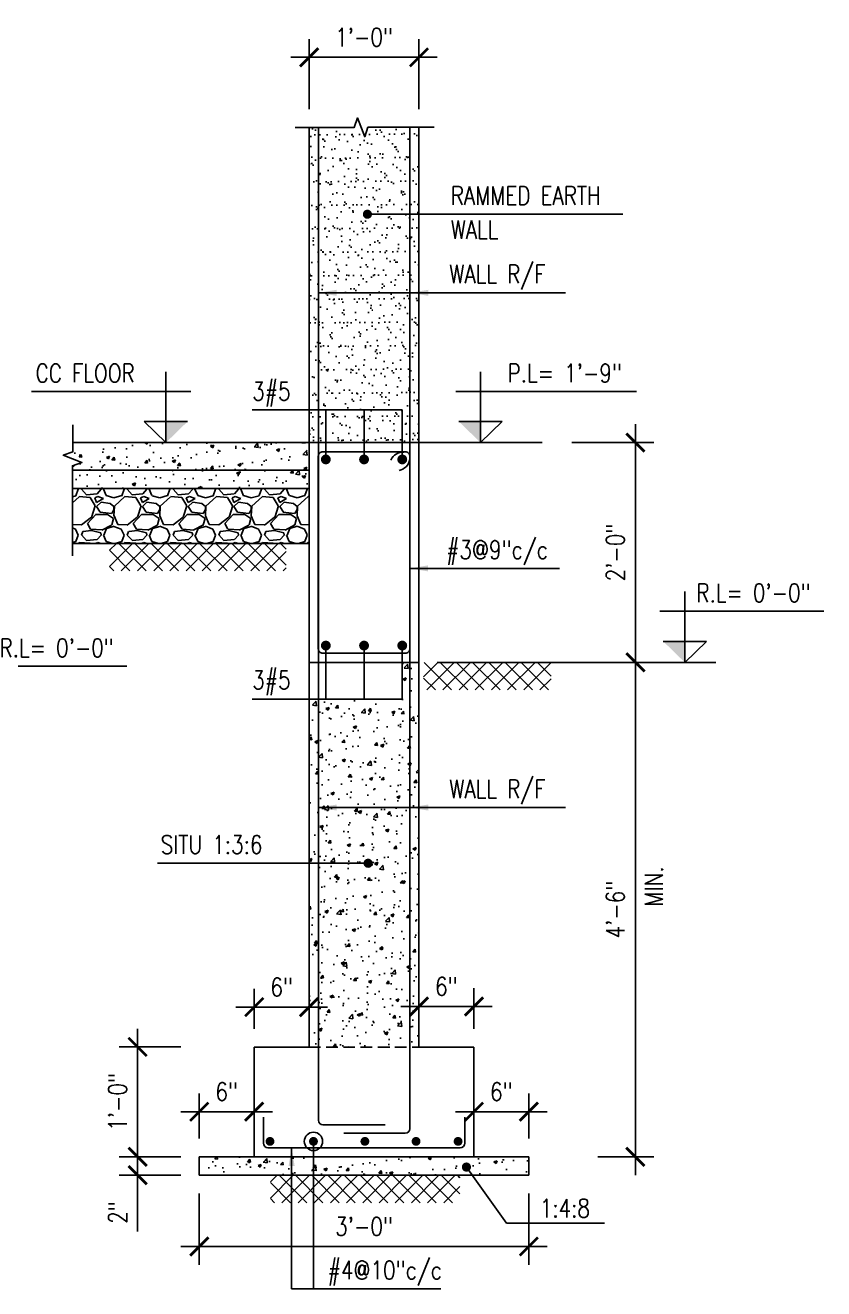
# Model space of a CAD drawing. Header units: inches. Extents: x 58342 to 61343, y 11242 to 14225.
# Drawn here: x 58592 to 58679.2, y 14087.2 to 14225.1 of the extents above; entities that cross this region are included whole.
import ezdxf

# ---------------------------------------------------------------- set-up
doc = ezdxf.new("R2010")
doc.units = ezdxf.units.IN
doc.header["$MEASUREMENT"] = 0
doc.header["$PDMODE"] = 3
doc.linetypes.add('HIDDEN', pattern=[0.375, 0.25, -0.125])
for name, color, linetype in [('A-HATCH RCC', 8, 'Continuous'), ('BOTT. BAR', 5, 'Continuous'), ('BREAK', 1, 'Continuous'), ('CC LINES', 2, 'Continuous'), ('DIM', 2, 'Continuous'), ('DOT', 2, 'Continuous'), ('H', 1, 'Continuous'), ('HATCH', 253, 'Continuous'), ('P-BEAM', 3, 'Continuous'), ('SEC', 3, 'Continuous'), ('TEXT2', 3, 'Continuous'), ('WALL', 3, 'Continuous')]:
    doc.layers.add(name, color=color, linetype=linetype)
doc.styles.add('DIM 1_2 (A)', font='simplex.shx', dxfattribs={"width": 0.8})
doc.styles.add('DIM 3_8 (A)', font='simplex.shx', dxfattribs={"width": 0.8})
doc.dimstyles.new('DIM 1_2 (A)', dxfattribs={"dimtxt": 2, "dimasz": 2, "dimexe": 2, "dimexo": 2, "dimgap": 1, "dimtad": 1, "dimdec": 1, "dimzin": 3, "dimdsep": 46, "dimlunit": 4, "dimtxsty": 'DIM 1_2 (A)', "dimblk": 'ARCHTICK', "dimcen": 2, "dimdle": 2, "dimclrd": 2, "dimclre": 2, "dimclrt": 3, "dimadec": 0, "dimazin": 2, "dimtfac": 1, "dimtdec": 1, "dimtofl": 0, "dimtmove": 0, "dimatfit": 3, "dimfxl": 0, "dimtolj": 1, "dimtzin": 0, "dimlwd": -1, "dimlwe": -1, "dimarcsym": 0})

# ---------------------------------------------------------------- blocks, each defined once
blk = doc.blocks.new('_ARCHTICK')
at = {"color": 0, "linetype": 'ByBlock', "const_width": 0.15}
blk.add_lwpolyline([(-0.5, -0.5), (0.5, 0.5)], dxfattribs=at)
blk = doc.blocks.new('*D1106')
at = {"layer": 'DEFPOINTS', "color": 0, "transparency": 16777216}
for p in [(58604.23, 14101.56), (58610.96, 14101.56), (58610.96, 14099.56)]:
    blk.add_point(p, dxfattribs=at)
at = {"layer": 'DIM', "color": 2, "transparency": 16777216}
for p, q in [((58608.96, 14101.56), (58602.23, 14101.56)), ((58604.23, 14101.56), (58604.23, 14097.56)), ((58608.96, 14099.56), (58602.23, 14099.56)), ((58604.23, 14099.56), (58604.23, 14093.42))]:
    blk.add_line(p, q, dxfattribs=at)
at = {"layer": 'DIM', "color": 2, "transparency": 16777216, "xscale": 2, "yscale": 2, "zscale": 2}
for p, rotation in [((58604.23, 14101.56), 90), ((58604.23, 14099.56), 270)]:
    blk.add_blockref('_ARCHTICK', p, dxfattribs=dict(at, rotation=rotation))
at = {"layer": 'DIM', "color": 3, "transparency": 16777216, "insert": (58602.04, 14095.49), "char_height": 2, "attachment_point": 5, "rotation": 90, "style": 'DIM 1_2 (A)'}
blk.add_mtext('\\A1;2"', dxfattribs=at)
blk = doc.blocks.new('*D1101')
at = {"layer": 'DEFPOINTS', "color": 0, "transparency": 16777216}
for p in [(58604.23, 14113.56), (58610.96, 14113.56), (58610.96, 14101.56)]:
    blk.add_point(p, dxfattribs=at)
at = {"layer": 'DIM', "color": 2, "transparency": 16777216}
for p, q in [((58604.23, 14099.56), (58604.23, 14115.56)), ((58608.96, 14113.56), (58602.23, 14113.56)), ((58608.96, 14101.56), (58602.23, 14101.56))]:
    blk.add_line(p, q, dxfattribs=at)
at = {"layer": 'DIM', "color": 2, "transparency": 16777216, "xscale": 2, "yscale": 2, "zscale": 2}
for p, rotation in [((58604.23, 14113.56), 90), ((58604.23, 14101.56), 270)]:
    blk.add_blockref('_ARCHTICK', p, dxfattribs=dict(at, rotation=rotation))
at = {"layer": 'DIM', "color": 3, "transparency": 16777216, "insert": (58602.04, 14107.56), "char_height": 2, "attachment_point": 5, "rotation": 90, "style": 'DIM 1_2 (A)'}
blk.add_mtext('\\A1;1\'-0"', dxfattribs=at)
blk = doc.blocks.new('*D1102')
at = {"layer": 'DEFPOINTS', "color": 0, "transparency": 16777216}
for p in [(58634.96, 14155.56), (58658.6, 14155.56), (58652.51, 14101.56)]:
    blk.add_point(p, dxfattribs=at)
at = {"layer": 'DIM', "color": 2, "transparency": 16777216}
for p, q in [((58658.6, 14099.56), (58658.6, 14157.56)), ((58636.96, 14155.56), (58660.6, 14155.56)), ((58654.51, 14101.56), (58660.6, 14101.56))]:
    blk.add_line(p, q, dxfattribs=at)
at = {"layer": 'DIM', "color": 2, "transparency": 16777216, "xscale": 2, "yscale": 2, "zscale": 2}
for p, rotation in [((58658.6, 14155.56), 90), ((58658.6, 14101.56), 270)]:
    blk.add_blockref('_ARCHTICK', p, dxfattribs=dict(at, rotation=rotation))
at = {"layer": 'DIM', "color": 3, "transparency": 16777216, "insert": (58656.41, 14128.56), "char_height": 2, "attachment_point": 5, "rotation": 90, "style": 'DIM 1_2 (A)'}
blk.add_mtext('\\A1;4\'-6"', dxfattribs=at)
blk = doc.blocks.new('*D1107')
at = {"layer": 'DEFPOINTS', "color": 0, "transparency": 16777216}
for p in [(58616.96, 14117.91), (58616.96, 14113.56), (58622.96, 14113.56)]:
    blk.add_point(p, dxfattribs=at)
at = {"layer": 'DIM', "color": 2, "transparency": 16777216}
for p, q in [((58616.96, 14115.56), (58616.96, 14119.91)), ((58622.96, 14115.56), (58622.96, 14119.91)), ((58624.96, 14117.91), (58614.96, 14117.91))]:
    blk.add_line(p, q, dxfattribs=at)
at = {"layer": 'DIM', "color": 2, "transparency": 16777216, "xscale": 2, "yscale": 2, "zscale": 2, "rotation": 180}
blk.add_blockref('_ARCHTICK', (58616.96, 14117.91), dxfattribs=at)
at = {"layer": 'DIM', "color": 2, "transparency": 16777216, "xscale": 2, "yscale": 2, "zscale": 2}
blk.add_blockref('_ARCHTICK', (58622.96, 14117.91), dxfattribs=at)
at = {"layer": 'DIM', "color": 3, "transparency": 16777216, "insert": (58619.96, 14120.1), "char_height": 2, "attachment_point": 5, "style": 'DIM 1_2 (A)'}
blk.add_mtext('\\A1;6"', dxfattribs=at)
blk = doc.blocks.new('*D1108')
at = {"layer": 'DEFPOINTS', "color": 0, "transparency": 16777216}
for p in [(58640.96, 14117.98), (58634.96, 14113.56), (58640.96, 14113.56)]:
    blk.add_point(p, dxfattribs=at)
at = {"layer": 'DIM', "color": 2, "transparency": 16777216}
for p, q in [((58634.96, 14115.56), (58634.96, 14119.98)), ((58640.96, 14115.56), (58640.96, 14119.98)), ((58632.96, 14117.98), (58642.96, 14117.98))]:
    blk.add_line(p, q, dxfattribs=at)
at = {"layer": 'DIM', "color": 2, "transparency": 16777216, "xscale": 2, "yscale": 2, "zscale": 2, "rotation": 180}
blk.add_blockref('_ARCHTICK', (58634.96, 14117.98), dxfattribs=at)
at = {"layer": 'DIM', "color": 2, "transparency": 16777216, "xscale": 2, "yscale": 2, "zscale": 2}
blk.add_blockref('_ARCHTICK', (58640.96, 14117.98), dxfattribs=at)
at = {"layer": 'DIM', "color": 3, "transparency": 16777216, "insert": (58637.96, 14120.17), "char_height": 2, "attachment_point": 5, "style": 'DIM 1_2 (A)'}
blk.add_mtext('\\A1;6"', dxfattribs=at)
blk = doc.blocks.new('*D1109')
at = {"layer": 'DEFPOINTS', "color": 0, "transparency": 16777216}
for p in [(58622.96, 14221.63), (58622.96, 14213.97), (58634.96, 14213.97)]:
    blk.add_point(p, dxfattribs=at)
at = {"layer": 'DIM', "color": 2, "transparency": 16777216}
for p, q in [((58622.96, 14215.97), (58622.96, 14223.63)), ((58634.96, 14215.97), (58634.96, 14223.63)), ((58636.96, 14221.63), (58620.96, 14221.63))]:
    blk.add_line(p, q, dxfattribs=at)
at = {"layer": 'DIM', "color": 2, "transparency": 16777216, "xscale": 2, "yscale": 2, "zscale": 2, "rotation": 180}
blk.add_blockref('_ARCHTICK', (58622.96, 14221.63), dxfattribs=at)
at = {"layer": 'DIM', "color": 2, "transparency": 16777216, "xscale": 2, "yscale": 2, "zscale": 2}
blk.add_blockref('_ARCHTICK', (58634.96, 14221.63), dxfattribs=at)
at = {"layer": 'DIM', "color": 3, "transparency": 16777216, "insert": (58628.96, 14223.82), "char_height": 2, "attachment_point": 5, "style": 'DIM 1_2 (A)'}
blk.add_mtext('\\A1;1\'-0"', dxfattribs=at)
blk = doc.blocks.new('*D1103')
at = {"layer": 'DEFPOINTS', "color": 0, "transparency": 16777216}
for p in [(58649.65, 14179.56), (58649.65, 14155.56), (58658.6, 14155.56)]:
    blk.add_point(p, dxfattribs=at)
at = {"layer": 'DIM', "color": 2, "transparency": 16777216}
for p, q in [((58658.6, 14181.56), (58658.6, 14153.56)), ((58651.65, 14179.56), (58660.6, 14179.56)), ((58651.65, 14155.56), (58660.6, 14155.56))]:
    blk.add_line(p, q, dxfattribs=at)
at = {"layer": 'DIM', "color": 2, "transparency": 16777216, "xscale": 2, "yscale": 2, "zscale": 2}
for p, rotation in [((58658.6, 14179.56), 90), ((58658.6, 14155.56), 270)]:
    blk.add_blockref('_ARCHTICK', p, dxfattribs=dict(at, rotation=rotation))
at = {"layer": 'DIM', "color": 3, "transparency": 16777216, "insert": (58656.41, 14167.56), "char_height": 2, "attachment_point": 5, "rotation": 90, "style": 'DIM 1_2 (A)'}
blk.add_mtext('\\A1;2\'-0"', dxfattribs=at)
blk = doc.blocks.new('*D1104')
at = {"layer": 'DEFPOINTS', "color": 0, "transparency": 16777216}
for p in [(58610.96, 14106.49), (58610.96, 14101.56), (58616.96, 14101.56)]:
    blk.add_point(p, dxfattribs=at)
at = {"layer": 'DIM', "color": 2, "transparency": 16777216}
for p, q in [((58610.96, 14103.56), (58610.96, 14108.49)), ((58616.96, 14103.56), (58616.96, 14108.49)), ((58618.96, 14106.49), (58608.96, 14106.49))]:
    blk.add_line(p, q, dxfattribs=at)
at = {"layer": 'DIM', "color": 2, "transparency": 16777216, "xscale": 2, "yscale": 2, "zscale": 2, "rotation": 180}
blk.add_blockref('_ARCHTICK', (58610.96, 14106.49), dxfattribs=at)
at = {"layer": 'DIM', "color": 2, "transparency": 16777216, "xscale": 2, "yscale": 2, "zscale": 2}
blk.add_blockref('_ARCHTICK', (58616.96, 14106.49), dxfattribs=at)
at = {"layer": 'DIM', "color": 3, "transparency": 16777216, "insert": (58613.96, 14108.68), "char_height": 2, "attachment_point": 5, "style": 'DIM 1_2 (A)'}
blk.add_mtext('\\A1;6"', dxfattribs=at)
blk = doc.blocks.new('*D1105')
at = {"layer": 'DEFPOINTS', "color": 0, "transparency": 16777216}
for p in [(58646.96, 14106.49), (58640.96, 14101.56), (58646.96, 14101.56)]:
    blk.add_point(p, dxfattribs=at)
at = {"layer": 'DIM', "color": 2, "transparency": 16777216}
for p, q in [((58640.96, 14103.56), (58640.96, 14108.49)), ((58646.96, 14103.56), (58646.96, 14108.49)), ((58638.96, 14106.49), (58648.96, 14106.49))]:
    blk.add_line(p, q, dxfattribs=at)
at = {"layer": 'DIM', "color": 2, "transparency": 16777216, "xscale": 2, "yscale": 2, "zscale": 2, "rotation": 180}
blk.add_blockref('_ARCHTICK', (58640.96, 14106.49), dxfattribs=at)
at = {"layer": 'DIM', "color": 2, "transparency": 16777216, "xscale": 2, "yscale": 2, "zscale": 2}
blk.add_blockref('_ARCHTICK', (58646.96, 14106.49), dxfattribs=at)
at = {"layer": 'DIM', "color": 3, "transparency": 16777216, "insert": (58643.96, 14108.68), "char_height": 2, "attachment_point": 5, "style": 'DIM 1_2 (A)'}
blk.add_mtext('\\A1;6"', dxfattribs=at)
blk = doc.blocks.new('*D1110')
at = {"layer": 'DEFPOINTS', "color": 0, "transparency": 16777216}
for p in [(58610.96, 14099.56), (58646.96, 14099.56), (58646.96, 14091.77)]:
    blk.add_point(p, dxfattribs=at)
at = {"layer": 'DIM', "color": 2, "transparency": 16777216}
for p, q in [((58610.96, 14097.56), (58610.96, 14089.77)), ((58646.96, 14097.56), (58646.96, 14089.77)), ((58608.96, 14091.77), (58648.96, 14091.77))]:
    blk.add_line(p, q, dxfattribs=at)
at = {"layer": 'DIM', "color": 2, "transparency": 16777216, "xscale": 2, "yscale": 2, "zscale": 2, "rotation": 180}
blk.add_blockref('_ARCHTICK', (58610.96, 14091.77), dxfattribs=at)
at = {"layer": 'DIM', "color": 2, "transparency": 16777216, "xscale": 2, "yscale": 2, "zscale": 2}
blk.add_blockref('_ARCHTICK', (58646.96, 14091.77), dxfattribs=at)
at = {"layer": 'DIM', "color": 3, "transparency": 16777216, "insert": (58628.96, 14093.96), "char_height": 2, "attachment_point": 5, "style": 'DIM 1_2 (A)'}
blk.add_mtext('\\A1;3\'-0"', dxfattribs=at)

msp = doc.modelspace()

# ---------------------------------------------------------------- hatches: boundary and pattern name
at = {"layer": 'A-HATCH RCC'}
h = msp.add_hatch(dxfattribs=at)
h.set_pattern_fill('AR-SAND,_O', color=8, angle=353, double=1)
h.set_pattern_definition([(30.5, (-11.3834, 6), (0.172296932, 1.920138476), [0, -1.52, 0, -1.7, 0, -1.625]), (0.5, (-11.3834, 6), (2.10051815, 2.58542869), [0, -0.82, 0, -1.37, 0, -0.525]), (320.5, (-12.6042, 6.1499), (3.091619186, -0.37390155), [0, -0.5, 0, -1.8, 0, -2.35]), (310.5, (-12.6042, 6.15), (3.09068114, 0.50477883), [0, -0.25, 0, -1.18, 0, -1.35])])
h.paths.add_polyline_path([(58634.9598048, 14214.0012178), (58629.3874623, 14214.0011351), (58629.0340037, 14212.9632438), (58628.2412464, 14215.0077832), (58627.8877877, 14213.9698919), (58622.9598048, 14213.9698096), (58622.9598048, 14183.1371628), (58633.1339482, 14183.1371628), (58633.1339482, 14179.5572953), (58634.9598048, 14179.5572953)])
h.paths.add_polyline_path([(58633.1339482, 14183.1371628), (58628.9598048, 14183.1371628), (58628.9598048, 14179.5572953), (58633.1339482, 14179.5572953)], flags=17)
h.paths.add_polyline_path([(58628.9598048, 14183.1371628), (58624.7856614, 14183.1371628), (58624.7856614, 14179.5572953), (58628.9598048, 14179.5572953)], flags=17)
h.paths.add_polyline_path([(58624.7856614, 14183.1371628), (58622.9598048, 14183.1371628), (58622.9598048, 14179.5572953), (58624.7856614, 14179.5572953)], flags=17)
at = {"layer": 'H'}
h = msp.add_hatch(dxfattribs=at)
h.set_pattern_fill('GRAVEL', color=256, scale=5, style=0)
h.set_pattern_definition([(228.0127875, (-139914.78577, 36159.43258), (-40, -45), [0.67268, -66.59544024]), (184.96974073, (-139915.23577, 36158.93258), (60, 5), [1.15434, -114.2796238]), (132.51044708, (-139916.38577, 36158.83258), (50, -55), [0.81394, -80.58016298]), (267.273689, (-139918.33577, 36157.58258), (5, 100), [1.05119, -104.06779021]), (292.83365418, (-139918.38577, 36156.53258), (-25, 60), [1.030775, -102.04686564]), (357.273689, (-139917.98577, 36155.58258), (-100, 5), [1.05119, -104.06779021]), (37.69424047, (-139916.93577, 36155.53258), (-65, -50), [1.390145, -137.62424274]), (72.25532837, (-139915.83577, 36156.38258), (35, 110), [1.31244, -129.93160748]), (121.42956562, (-139915.43577, 36157.63258), (-40, 65), [1.05475, -104.42036555]), (175.2363583, (-139915.98577, 36158.53258), (55, -5), [1.20416, -59.0038129]), (222.3974378, (-139917.18577, 36158.63258), (-60, -55), [1.55724, -154.16687502]), (138.81407483, (-139913.38577, 36157.5326), (-35, 30), [0.531505, -52.61922406]), (171.46923439, (-139913.78577, 36157.88258), (65, -10), [1.011185, -100.10755708]), (225, (-139914.7858, 36158.0326), (-6e-16, -5), [0.707105, -6.36396281]), (203.1985905, (-139915.1358, 36158.6326), (25, 10), [0.38079, -37.69807553]), (291.8014095, (-139915.4858, 36158.4826), (-5, 15), [0.538515, -26.38730904]), (30.96375653, (-139915.2858, 36157.9826), (15, 10), [0.874645, -28.28011447]), (161.5650512, (-139914.5358, 36158.4326), (10, -5), [0.632455, -15.1789333]), (16.38954033, (-139918.38577, 36158.48258), (50, 15), [0.886, -87.71422573]), (70.34617594, (-139917.53577, 36158.73258), (-20, -55), [0.743305, -73.58703874]), (293.1985905, (-139914.5358, 36159.4326), (-10, 25), [0.761575, -37.31729053]), (343.61045967, (-139914.23577, 36158.73258), (-50, 15), [0.886, -87.71422573]), (339.44395478, (-139918.3858, 36155.3826), (-25, 10), [0.8544, -41.86561873]), (294.77514057, (-139917.58577, 36155.08258), (-25, 55), [0.71589, -70.87321532]), (66.8014095, (-139914.4858, 36154.4326), (10, 25), [0.761575, -37.31729053]), (17.35402464, (-139914.18577, 36155.13258), (-65, -20), [0.838155, -82.97711807]), (69.44395478, (-139916.9358, 36154.4326), (-10, -25), [0.4272, -42.29281873]), (101.3099325, (-139914.7858, 36154.4326), (-5, 20), [0.25495, -25.24014757]), (165.9637565, (-139914.8358, 36154.6826), (15, -5), [1.030775, -19.58475313]), (186.00900596, (-139915.83577, 36154.93258), (50, 5), [0.95525, -94.56961587]), (303.6900675, (-139915.2858, 36157.5326), (-5, 10), [0.72111, -17.30664638]), (353.15722659, (-139914.88577, 36156.93258), (85, -10), [1.25897, -124.63781312]), (60.9453959, (-139913.63577, 36156.7826), (-20, -35), [0.51478, -50.9633707]), (90, (-139913.386, 36157.2326), (-5, 5), [0.3, -4.7]), (120.25643716, (-139915.93577, 36155.08258), (20, -35), [0.69462, -68.76759995]), (48.0127875, (-139916.28577, 36155.68258), (40, 45), [1.34536, -65.92276024]), (0, (-139915.386, 36156.6826), (5, 5), [1.3, -3.7]), (325.30484647, (-139914.08577, 36156.68258), (50, -35), [0.79057, -78.2663715]), (254.0546041, (-139913.4358, 36156.2326), (-5, -20), [0.72801, -35.67253945]), (207.64597536, (-139913.63577, 36155.53258), (-95, -50), [1.185325, -117.34737091]), (175.42607874, (-139914.68577, 36154.98258), (-65, 5), [1.253995, -124.14536704])])
h.paths.add_polyline_path([(58597.1076993, 14174.5572953), (58622.9598048, 14174.5572953), (58622.9598048, 14168.5572953), (58597.1076281, 14168.5572953)])
at = {"layer": 'HATCH', "ltscale": 0.2}
h = msp.add_hatch(dxfattribs=at)
h.set_pattern_fill('AR-CONC', color=256, scale=0.5, style=0)
h.set_pattern_definition([(50, (-139918.3858, 36156.4326), (3.586300913, -0.313760675), [0.375, -4.125]), (355, (-139918.3858, 36156.4326), (-0.69375667, 3.76096067), [0.3, -3.3]), (100.4514445, (-139918.087, 36156.4064), (2.892544234, 3.447199955), [0.31870096, -3.50571056]), (46.1842, (-139918.3858, 36157.4326), (5.33620665, -0.8275964), [0.5625, -6.1875]), (96.6356355, (-139917.941, 36157.3636), (4.67330973, 4.870593), [0.47805171, -5.2585688]), (351.184164, (-139918.386, 36157.4326), (4.67330973, 4.870593), [0.45, -4.95]), (21, (-139917.8858, 36157.1826), (2.98453526, -2.013094453), [0.375, -4.125]), (326, (-139917.8858, 36157.1826), (1.21657666, 3.625750225), [0.3, -3.3]), (71.4514447, (-139917.637, 36157.0148), (4.201111884, 1.612655764), [0.31870095, -3.50571056]), (37.5, (-139918.3858, 36156.4326), (0.0607992766, 1.664469269), [0, -3.26, 0, -3.35, 0, -3.3125]), (7.5, (-139918.3858, 36156.4326), (1.315347687, 1.97205856), [0, -1.91, 0, -3.185, 0, -1.2625]), (327.5, (-139919.5008, 36156.4326), (2.669112181, -0.112774359), [0, -1.25, 0, -3.9, 0, -5.175]), (317.5, (-139920.0008, 36156.4326), (2.915930847, 0.500524912), [0, -1.625, 0, -2.59, 0, -3.675])])
h.paths.add_polyline_path([(58597.1389482, 14178.5370744), (58597.1389654, 14179.5572953), (58622.9598048, 14179.5572953), (58622.9598048, 14176.5572953), (58597.1076993, 14176.5572953), (58597.107705, 14177.0373999), (58598.1455963, 14177.3908585), (58596.1010569, 14178.1836158)])
h = msp.add_hatch(dxfattribs=at)
h.set_pattern_fill('AR-CONC', color=256, scale=0.5, style=0)
h.set_pattern_definition([(50, (-125.2783, 48.6028), (3.58630091, -0.31376067), [0.375, -4.125]), (355, (-125.2783, 48.6028), (-0.69375667, 3.76096067), [0.3, -3.3]), (100.4514445, (-124.9795, 48.5766), (2.89254423, 3.44719995), [0.31870096, -3.50571056]), (46.1842, (-125.2783, 49.603), (5.33620665, -0.8275964), [0.5625, -6.1875]), (96.635635, (-124.8336, 49.534), (4.67330973, 4.870593), [0.4780517, -5.2585688]), (351.184164, (-125.2783, 49.603), (4.6733097, 4.870593), [0.45, -4.95]), (21, (-124.7783, 49.3528), (2.98453526, -2.01309445), [0.375, -4.125]), (326, (-124.7783, 49.3528), (1.21657666, 3.62575023), [0.3, -3.3]), (71.451445, (-124.5296, 49.185), (4.20111188, 1.61265576), [0.31870095, -3.50571056]), (37.5, (-125.2783, 48.6028), (0.060799277, 1.66446927), [0, -3.26, 0, -3.35, 0, -3.3125]), (7.5, (-125.2783, 48.6028), (1.315347687, 1.97205856), [0, -1.91, 0, -3.185, 0, -1.2625]), (327.5, (-126.3933, 48.6028), (2.66911218, -0.11277436), [0, -1.25, 0, -3.9, 0, -5.175]), (317.5, (-126.8933, 48.6028), (2.91593085, 0.50052491), [0, -1.625, 0, -2.59, 0, -3.675])])
h.paths.add_polyline_path([(58597.1076993, 14176.5572953), (58622.9598048, 14176.5572953), (58622.9598048, 14174.5572953), (58597.1076755, 14174.5572953)])
at = {"layer": 'HATCH'}
h = msp.add_hatch(dxfattribs=at)
h.set_pattern_fill('ANSI31', color=256, scale=10, style=0)
h.set_pattern_definition([(45, (57296.5819, 12889.7448), (-0.8838835, 0.8838835), [])])
h.paths.add_polyline_path([(58601.150251, 14168.5572953), (58620.462751, 14168.5572953), (58620.462751, 14165.5572953), (58601.150251, 14165.5572953)])
h = msp.add_hatch(dxfattribs=at)
h.set_pattern_fill('ANSI31', color=256, scale=10, style=0)
h.set_pattern_definition([(135, (59997.6444, 12889.7448), (0.8838835, 0.8838835), [])])
h.paths.add_polyline_path([(58620.462751, 14168.5572953), (58601.150251, 14168.5572953), (58601.150251, 14165.5572953), (58620.462751, 14165.5572953)])
at = {"layer": 'HATCH', "ltscale": 0.2}
h = msp.add_hatch(dxfattribs=at)
h.set_pattern_fill('AR-CONC', color=256, scale=0.5, style=0)
h.set_pattern_definition([(50, (-11.3834, 6), (3.58630091, -0.31376067), [0.375, -4.125]), (355, (-11.3834, 6), (-0.69375667, 3.76096067), [0.3, -3.3]), (100.4514445, (-11.0845, 5.974), (2.89254423, 3.44719995), [0.31870096, -3.50571056]), (46.1842, (-11.3834, 7), (5.33620665, -0.8275964), [0.5625, -6.1875]), (96.635635, (-10.9387, 6.931), (4.67330973, 4.870593), [0.4780517, -5.2585688]), (351.184164, (-11.3834, 7), (4.6733097, 4.870593), [0.45, -4.95]), (21, (-10.8834, 6.75), (2.98453526, -2.01309445), [0.375, -4.125]), (326, (-10.8834, 6.75), (1.21657666, 3.62575023), [0.3, -3.3]), (71.451445, (-10.6347, 6.5822), (4.20111188, 1.61265576), [0.31870095, -3.50571056]), (37.5, (-11.3834, 6), (0.060799277, 1.66446927), [0, -3.26, 0, -3.35, 0, -3.3125]), (7.5, (-11.3834, 6), (1.315347687, 1.97205856), [0, -1.91, 0, -3.185, 0, -1.2625]), (327.5, (-12.4984, 6), (2.66911218, -0.11277436), [0, -1.25, 0, -3.9, 0, -5.175]), (317.5, (-12.9984, 6), (2.91593085, 0.50052491), [0, -1.625, 0, -2.59, 0, -3.675])])
h.paths.add_polyline_path([(58634.9598048, 14155.5572953), (58633.1339482, 14155.5572953), (58633.1339482, 14151.549492), (58622.9598048, 14151.549492), (58622.9598048, 14113.5572953), (58634.9598048, 14113.5572953)])
at = {"layer": 'HATCH'}
h = msp.add_hatch(dxfattribs=at)
h.set_pattern_fill('ANSI31', color=256, scale=10, style=0)
h.set_pattern_definition([(135, (59995.6444, 12876.7448), (0.8838835, 0.8838835), [])])
h.paths.add_polyline_path([(58635.4568586, 14155.5572953), (58649.380252, 14155.5572953), (58649.380252, 14152.5572953), (58635.4568586, 14152.5572953)])
h = msp.add_hatch(dxfattribs=at)
h.set_pattern_fill('ANSI31', color=256, scale=10, style=0)
h.set_pattern_definition([(45, (57294.5819, 12876.7448), (-0.8838835, 0.8838835), [])])
h.paths.add_polyline_path([(58649.380252, 14155.5572953), (58635.4568586, 14155.5572953), (58635.4568586, 14152.5572953), (58649.380252, 14152.5572953)])
at = {"layer": 'HATCH', "ltscale": 0.2}
h = msp.add_hatch(dxfattribs=at)
h.set_pattern_fill('AR-CONC', color=256, scale=0.5, style=0)
h.set_pattern_definition([(50, (-11.3834, 0), (3.58630091, -0.31376067), [0.375, -4.125]), (355, (-11.3834, 0), (-0.69375667, 3.76096067), [0.3, -3.3]), (100.4514445, (-11.0845, -0.026), (2.89254423, 3.44719995), [0.31870096, -3.50571056]), (46.1842, (-11.3834, 1), (5.33620665, -0.8275964), [0.5625, -6.1875]), (96.635635, (-10.9387, 0.931), (4.67330973, 4.870593), [0.4780517, -5.2585688]), (351.184164, (-11.3834, 1), (4.6733097, 4.870593), [0.45, -4.95]), (21, (-10.8834, 0.75), (2.98453526, -2.01309445), [0.375, -4.125]), (326, (-10.8834, 0.75), (1.21657666, 3.62575023), [0.3, -3.3]), (71.451445, (-10.6347, 0.5822), (4.20111188, 1.61265576), [0.31870095, -3.50571056]), (37.5, (-11.3834, 0), (0.060799277, 1.66446927), [0, -3.26, 0, -3.35, 0, -3.3125]), (7.5, (-11.3834, 0), (1.315347687, 1.97205856), [0, -1.91, 0, -3.185, 0, -1.2625]), (327.5, (-12.4984, 0), (2.66911218, -0.11277436), [0, -1.25, 0, -3.9, 0, -5.175]), (317.5, (-12.9984, 0), (2.91593085, 0.50052491), [0, -1.625, 0, -2.59, 0, -3.675])])
h.paths.add_polyline_path([(58646.9598048, 14101.5572953), (58610.9598048, 14101.5572953), (58610.9598048, 14099.5572953), (58646.9598048, 14099.5572953)])
at = {"layer": 'HATCH'}
h = msp.add_hatch(dxfattribs=at)
h.set_pattern_fill('ANSI31', color=256, scale=10, style=0)
h.set_pattern_definition([(135, (59979.8316, 12820.7448), (0.8838835, 0.8838835), [])])
h.paths.add_polyline_path([(58618.7251297, 14099.5572953), (58639.4211934, 14099.5572953), (58639.4211934, 14096.5572953), (58618.7251297, 14096.5572953)])
h = msp.add_hatch(dxfattribs=at)
h.set_pattern_fill('ANSI31', color=256, scale=10, style=0)
h.set_pattern_definition([(45, (57278.7691, 12820.7448), (-0.8838835, 0.8838835), [])])
h.paths.add_polyline_path([(58639.4211934, 14099.5572953), (58618.7251297, 14099.5572953), (58618.7251297, 14096.5572953), (58639.4211934, 14096.5572953)])
at = {"layer": 'SEC'}
for points in [[(58607.320807, 14179.5572953), (58607.320807, 14181.85586), (58609.6800522, 14181.85586)], [(58641.6819231, 14179.5572953), (58641.6819231, 14181.85586), (58639.3226778, 14181.85586)], [(58663.9959396, 14155.5572953), (58663.9959396, 14157.85586), (58661.6366943, 14157.85586)]]:
    msp.add_hatch(color=2, dxfattribs=at).paths.add_polyline_path(points)

# ---------------------------------------------------------------- linework, layer by layer
at = {"layer": 'BOTT. BAR'}
for p, q in [((58623.9681021, 14213.9698264), (58623.9681021, 14105.5564463)), ((58633.9681021, 14104.6372408), (58633.9681021, 14214.0012031)), ((58617.9598048, 14105.8898694), (58617.9598048, 14103.0572953)), ((58624.4681021, 14105.0564463), (58631.2496911, 14105.0564463)), ((58639.9598048, 14105.8898694), (58639.9598048, 14103.0572953)), ((58626.7543714, 14104.1372408), (58633.4681021, 14104.1372408)), ((58618.4598048, 14102.5572953), (58639.4598048, 14102.5572953))]:
    msp.add_line(p, q, dxfattribs=at)
msp.add_lwpolyline([(58624.4598048, 14156.5572953), (58633.4598048, 14156.5572953, 0.4142135624), (58633.9598048, 14157.0572953), (58633.9598048, 14178.0572953, 0.4142135624), (58633.4598048, 14178.5572953), (58624.4598048, 14178.5572953, 0.4142135624), (58623.9598048, 14178.0572953), (58623.9598048, 14157.0572953, 0.4142135624)], format="xyb", close=True, dxfattribs=at)
for centre, radius, start, end in [((58633.2160599, 14177.1032086), 1.4277197, 86.582345838, 157.630814298), ((58632.5520441, 14177.93813), 1.4277197, 279.359881933, 350.408350392), ((58624.4681021, 14105.5564463), 0.5, 180, 270), ((58633.4681021, 14104.6372408), 0.5, 270, 0), ((58618.4598048, 14103.0572953), 0.5, 180, 270), ((58639.4598048, 14103.0572953), 0.5, 270, 0)]:
    msp.add_arc(centre, radius, start, end, dxfattribs=at)
at = {"layer": 'BREAK', "linetype": 'Continuous'}
for points in [[(58621.4493659, 14213.9697844), (58627.8877877, 14213.9698919), (58628.2412464, 14215.0077832), (58629.0340037, 14212.9632438), (58629.3874623, 14214.0011351), (58636.6334105, 14214.0012426)], [(58597.1075974, 14167.1814339), (58597.107705, 14177.0373999), (58598.1455963, 14177.3908585), (58596.1010569, 14178.1836158), (58597.1389482, 14178.5370744), (58597.1390557, 14181.4912216)]]:
    msp.add_lwpolyline(points, dxfattribs=at)
at = {"layer": 'CC LINES', "color": 4}
for p, q in [((58622.9598048, 14113.5572953), (58622.9598048, 14155.5572953)), ((58634.9598048, 14113.5572953), (58634.9598048, 14155.5572953)), ((58616.9598048, 14113.5572953), (58616.9598048, 14101.5572953)), ((58616.9598048, 14113.5572953), (58622.9598048, 14113.5572953)), ((58634.9598048, 14113.5572953), (58640.9598048, 14113.5572953)), ((58640.9598048, 14113.5572953), (58640.9598048, 14101.5572953)), ((58610.9598048, 14101.5572953), (58646.9598048, 14101.5572953)), ((58610.9598048, 14101.5572953), (58610.9598048, 14099.5572953)), ((58646.9598048, 14101.5572953), (58646.9598048, 14099.5572953)), ((58610.9598048, 14099.5572953), (58646.9598048, 14099.5572953))]:
    msp.add_line(p, q, dxfattribs=at)
at = {"layer": 'CC LINES', "color": 4, "linetype": 'HIDDEN', "ltscale": 5}
msp.add_line((58622.9598048, 14113.5572953), (58634.9598048, 14113.5572953), dxfattribs=at)
at = {"layer": 'DOT'}
for points, const_width in [([(58625.0536614, 14177.7194125, -1), (58624.5176614, 14177.7194125, -1)], 0.536), ([(58628.6918048, 14177.7194125, 1), (58629.2278048, 14177.7194125, 1)], 0.536), ([(58632.8659482, 14177.7194125, 1), (58633.4019482, 14177.7194125, 1)], 0.536), ([(58625.0536614, 14157.3951781, 1), (58624.5176614, 14157.3951781, 1)], 0.536), ([(58628.6918048, 14157.3951781, -1), (58629.2278048, 14157.3951781, -1)], 0.536), ([(58632.8659482, 14157.3951781, -1), (58633.4019482, 14157.3951781, -1)], 0.536), ([(58618.9298092, 14103.252484, 1), (58618.4474092, 14103.252484, 1)], 0.4824), ([(58623.1950179, 14103.252484, -1), (58623.6774179, 14103.252484, -1)], 0.4824), ([(58628.8102599, 14103.252484, -1), (58629.2926599, 14103.252484, -1)], 0.4824), ([(58634.4008214, 14103.252484, -1), (58634.8832214, 14103.252484, -1)], 0.4824), ([(58638.9898003, 14103.252484, -1), (58639.4722003, 14103.252484, -1)], 0.4824)]:
    msp.add_lwpolyline(points, format="xyb", close=True, dxfattribs=dict(at, const_width=const_width))
at = {"layer": 'P-BEAM', "linetype": 'ByBlock', "ltscale": 8}
msp.add_lwpolyline([(58622.9598048, 14155.5572953), (58634.9598048, 14155.5572953), (58634.9598048, 14179.5572953), (58622.9598048, 14179.5572953)], close=True, dxfattribs=at)
at = {"layer": 'SEC', "color": 2}
for p, q in [((58607.320807, 14179.5572953), (58607.320807, 14187.3031259)), ((58641.6819231, 14179.5572953), (58641.6819231, 14187.3031259)), ((58610.0339555, 14185.1508878), (58592.6336016, 14185.1508878)), ((58638.9687745, 14185.1508878), (58658.7300335, 14185.1508878)), ((58607.320807, 14179.5572953), (58604.9615617, 14181.85586)), ((58604.9615617, 14181.85586), (58609.6800522, 14181.85586)), ((58633.1339482, 14183.1371628), (58616.7567915, 14183.1371628)), ((58624.7856614, 14177.7194125), (58624.7856614, 14183.1371628)), ((58628.9598048, 14177.7194125), (58628.9598048, 14183.1371628)), ((58633.1339482, 14177.7194125), (58633.1339482, 14183.1371628)), ((58644.0411683, 14181.85586), (58639.3226778, 14181.85586)), ((58641.6819231, 14179.5572953), (58644.0411683, 14181.85586)), ((58634.9598048, 14179.5572953), (58648.4040414, 14179.5572953)), ((58663.9959396, 14155.5572953), (58663.9959396, 14163.3031259)), ((58661.282791, 14161.1508878), (58679.1670719, 14161.1508878)), ((58624.7856614, 14157.3951781), (58624.7856614, 14151.549492)), ((58628.9598048, 14157.3951781), (58628.9598048, 14151.549492)), ((58633.1339482, 14157.3951781), (58633.1339482, 14151.549492)), ((58666.3551848, 14157.85586), (58661.6366943, 14157.85586)), ((58663.9959396, 14155.5572953), (58666.3551848, 14157.85586)), ((58585.1739232, 14155.1508878), (58603.0582041, 14155.1508878)), ((58660.6022472, 14155.5572953), (58667.3896319, 14155.5572953)), ((58633.1339482, 14151.549492), (58616.7567915, 14151.549492))]:
    msp.add_line(p, q, dxfattribs=at)
at = {"layer": 'WALL'}
for p, q in [((58622.9598048, 14179.5572953), (58622.9598048, 14213.9698381)), ((58634.9598048, 14179.5572953), (58634.9598048, 14213.9698381))]:
    msp.add_line(p, q, dxfattribs=at)
at = {"layer": 'WALL', "linetype": 'ByBlock', "ltscale": 8}
for p, q in [((58622.9598048, 14179.5572953), (58597.1389632, 14179.5572953)), ((58622.9598048, 14176.5572953), (58597.1077018, 14176.5572953)), ((58622.9598048, 14174.5572953), (58597.1077018, 14174.5572953)), ((58622.9598048, 14168.5572953), (58597.1077018, 14168.5572953))]:
    msp.add_line(p, q, dxfattribs=at)

# ---------------------------------------------------------------- texts
at = {"layer": 'TEXT2', "style": 'DIM 3_8 (A)', "width": 0.8}
for s, p in [('RAMMED EARTH', (58638.4322776, 14205.5322978)), ('WALL', (58638.4322776, 14201.8145482)), ('WALL R/F', (58638.2826762, 14196.9537888)), ('CC FLOOR', (58593.0864944, 14186.1415908)), ('P.L= 1\'-9"', (58644.6392814, 14186.1415908)), ('3#5', (58616.7498388, 14184.1580301)), ('#3@9"c/c', (58637.938922, 14166.8600522)), ('R.L= 0\'-0"', (58665.2550921, 14162.1415908)), ('R.L= 0\'-0"', (58589.1462243, 14156.1415908)), ('3#5', (58616.7498388, 14152.6299618)), ('WALL R/F', (58638.2826762, 14140.7436872)), ('SITU 1:3:6 ', (58606.755321, 14134.6594463)), ('1:4:8', (58648.1515948, 14094.9567297)), ('#4@10"c/c', (58624.9984797, 14088.1991966))]:
    msp.add_text(s, height=2, dxfattribs=at).set_placement(p)
at = {"layer": 'TEXT2', "insert": (58660.6091792, 14131.086687), "char_height": 2, "attachment_point": 5, "rotation": 90, "style": 'DIM 3_8 (A)'}
msp.add_mtext('\\A1;MIN.', dxfattribs=at)

# ---------------------------------------------------------------- dimensions: what is measured, and where the dimension line sits
at = {"layer": 'DIM'}
for base, p1, p2, picture, middle in [((58622.9598048, 14221.6276573), (58634.9598048, 14213.9698381), (58622.9598048, 14213.9698381), '*D1109', (58628.9598048, 14223.8181335)), ((58616.9598048, 14117.9142877), (58622.9598048, 14113.5572953), (58616.9598048, 14113.5572953), '*D1107', (58619.9598048, 14120.1047639)), ((58640.9598048, 14117.9799864), (58634.9598048, 14113.5572953), (58640.9598048, 14113.5572953), '*D1108', (58637.9598048, 14120.1704626)), ((58610.9598048, 14106.4853021), (58616.9598048, 14101.5572953), (58610.9598048, 14101.5572953), '*D1104', (58613.9598048, 14108.6757783)), ((58646.9598048, 14106.4853021), (58640.9598048, 14101.5572953), (58646.9598048, 14101.5572953), '*D1105', (58643.9598048, 14108.6757783)), ((58646.9598048, 14091.7736459), (58610.9598048, 14099.5572953), (58646.9598048, 14099.5572953), '*D1110', (58628.9598048, 14093.9641221))]:
    dim = msp.add_linear_dim(base=base, p1=p1, p2=p2, dimstyle='DIM 1_2 (A)', dxfattribs=at)
    dim.commit()
    dim.dimension.update_dxf_attribs({"geometry": picture, "text_midpoint": middle})
for base, p1, p2, picture, middle in [((58658.6022472, 14155.5572953), (58649.6466594, 14179.5572953), (58649.6466594, 14155.5572953), '*D1103', (58656.411771, 14167.5572953)), ((58658.6022472, 14155.5572953), (58652.509794, 14101.5572953), (58634.9598048, 14155.5572953), '*D1102', (58656.411771, 14128.5572953)), ((58604.2282363, 14113.5572953), (58610.9598048, 14101.5572953), (58610.9598048, 14113.5572953), '*D1101', (58602.0377601, 14107.5572953))]:
    dim = msp.add_linear_dim(base=base, p1=p1, p2=p2, angle=90, dimstyle='DIM 1_2 (A)', dxfattribs=at)
    dim.commit()
    dim.dimension.update_dxf_attribs({"geometry": picture, "text_midpoint": middle})
dim = msp.add_linear_dim(base=(58604.2282363, 14101.5572953), p1=(58610.9598048, 14099.5572953), p2=(58610.9598048, 14101.5572953), angle=90, dimstyle='DIM 1_2 (A)', dxfattribs=at)
dim.commit()
dim.dimension.update_dxf_attribs({"geometry": '*D1106', "text_midpoint": (58604.2282363, 14095.4906286), "dimtype": 160})

# ---------------------------------------------------------------- leaders
for points, override in [([(58629.3281611, 14204.4946456), (58657.209965, 14204.4946456)], {"dimasz": 1, "dimldrblk": 'Dot'}), ([(58633.9598048, 14165.8223999), (58650.3038569, 14165.8223999)], {"dimasz": 2}), ([(58629.40437, 14133.6217941), (58606.3900498, 14133.6217941)], {"dimasz": 1, "dimldrblk": 'Dot'}), ([(58623.4362179, 14103.252484), (58623.4362179, 14087.1615443), (58637.3634146, 14087.1615443)], {"dimldrblk": 'DotBlank'}), ([(58640.1399003, 14100.4480669), (58644.5300498, 14094.3059236), (58655.2378611, 14094.3059236)], {"dimasz": 1, "dimldrblk": 'Dot'})]:
    msp.add_leader(points, dimstyle='DIM 1_2 (A)', override=override, dxfattribs=at)
for points in [[(58623.9681021, 14195.9161366), (58650.9499308, 14195.9161366)], [(58633.9681021, 14195.9161366), (58650.9499308, 14195.9161366)], [(58623.9681021, 14139.706035), (58650.9499308, 14139.706035)], [(58633.9681021, 14139.706035), (58650.9499308, 14139.706035)], [(58621.0509127, 14102.5572953), (58621.0509127, 14087.1615443), (58637.3634146, 14087.1615443)]]:
    msp.add_leader(points, dimstyle='DIM 1_2 (A)', dxfattribs=at)

doc.saveas('drawing.dxf')
